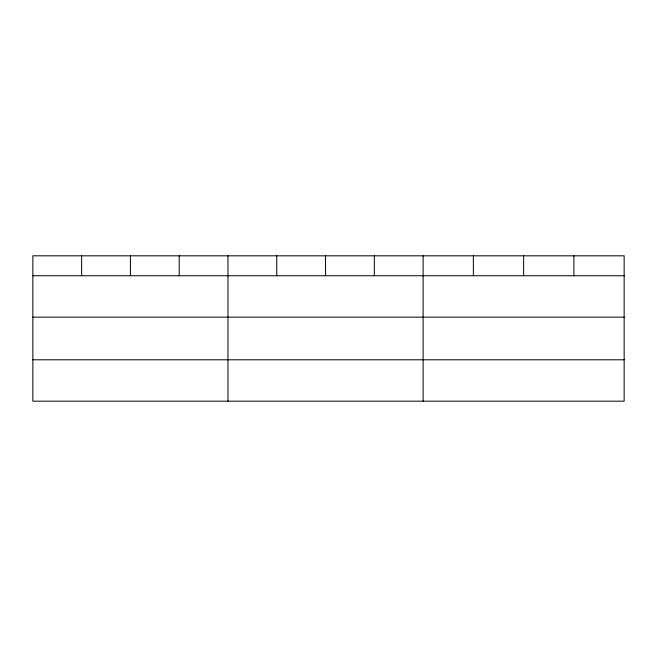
<?xml version="1.0" encoding="UTF-8"?>
<svg xmlns="http://www.w3.org/2000/svg" width="657" height="657" viewBox="0 0 657 657"><rect width="100%" height="100%" fill="white"/><g stroke="black" fill="none" stroke-linecap="round" stroke-linejoin="round"><path stroke-width="0.99" d="M624.15 317.142L624.15 255.819L32.85 255.819L32.85 401.181L624.15 401.181L624.15 317.142L32.85 317.142M32.85 275.751L624.15 275.751M32.85 359.79L624.15 359.79M573.889 255.819L573.889 275.751M523.629 255.819L523.629 275.751M473.368 255.819L473.368 275.751M423.108 255.819L423.108 401.181M374.326 255.819L374.326 275.751M325.543 255.819L325.543 275.751M276.761 255.819L276.761 275.751M227.979 255.819L227.979 401.181M179.197 255.819L179.197 275.751M130.415 255.819L130.415 275.751M81.632 255.819L81.632 275.751"/></g></svg>
